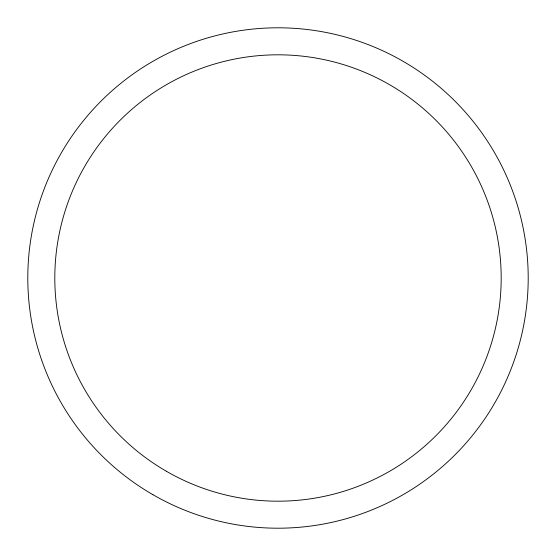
<?xml version="1.0" encoding="UTF-8"?>
<svg xmlns="http://www.w3.org/2000/svg" width="556" height="556" viewBox="0 0 556 556"><rect width="100%" height="100%" fill="white"/><g stroke="black" fill="none" stroke-linecap="round" stroke-linejoin="round"><path stroke-width="0.83" d="M152.9 494.68A250.2 250.2 0 0 0 528.2 278A250.2 250.2 0 0 0 152.9 61.32A250.2 250.2 0 0 0 152.9 494.68M166.404 471.286A223.185 223.185 0 0 0 501.185 278A223.185 223.185 0 0 0 166.404 84.714A223.185 223.185 0 0 0 166.404 471.286"/></g></svg>
